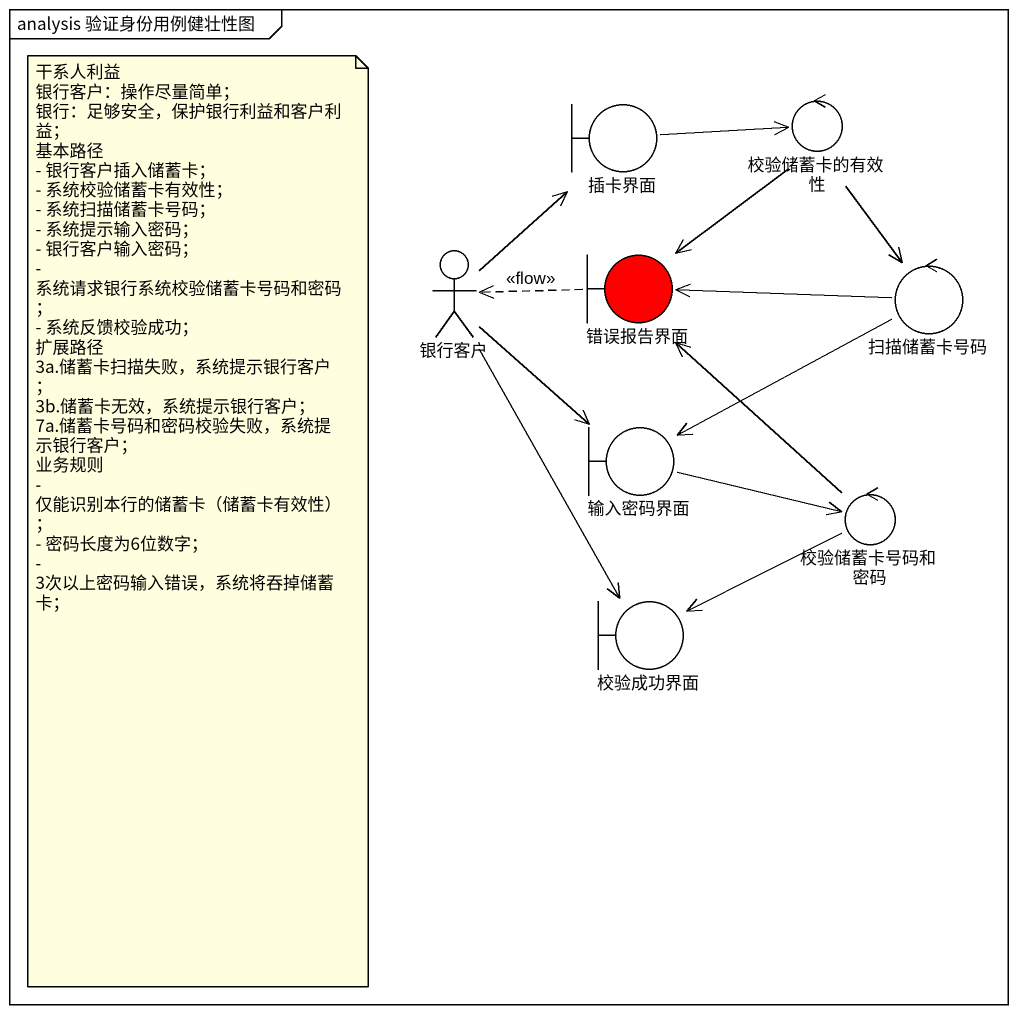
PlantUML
@startuml
mainframe analysis 验证身份用例健壮性图
boundary 插卡界面
control 校验储蓄卡的有效性
actor 银行客户
boundary 错误报告界面 #FF0000
control 扫描储蓄卡号码
boundary 输入密码界面
control 校验储蓄卡号码和密码
boundary 校验成功界面
插卡界面 -right-> 校验储蓄卡的有效性
校验储蓄卡的有效性 --> 错误报告界面
校验储蓄卡的有效性 --> 扫描储蓄卡号码
银行客户 -up-> 插卡界面
银行客户 --> 输入密码界面
银行客户 --> 校验成功界面
错误报告界面 .left.> 银行客户 : <<flow>>
扫描储蓄卡号码 -left-> 错误报告界面
扫描储蓄卡号码 -left-> 输入密码界面
输入密码界面 -right-> 校验储蓄卡号码和密码
校验储蓄卡号码和密码 -up-> 错误报告界面
校验储蓄卡号码和密码 -left-> 校验成功界面
note as N1
  干系人利益
  银行客户：操作尽量简单；
  银行：足够安全，保护银行利益和客户利益；
  基本路径
  - 银行客户插入储蓄卡；
  - 系统校验储蓄卡有效性；
  - 系统扫描储蓄卡号码；
  - 系统提示输入密码；
  - 银行客户输入密码；
  - 系统请求银行系统校验储蓄卡号码和密码；
  - 系统反馈校验成功；
  扩展路径
  3a.储蓄卡扫描失败，系统提示银行客户；
  3b.储蓄卡无效，系统提示银行客户；
  7a.储蓄卡号码和密码校验失败，系统提示银行客户；
  业务规则
  - 仅能识别本行的储蓄卡（储蓄卡有效性）；
  - 密码长度为6位数字；
  - 3次以上密码输入错误，系统将吞掉储蓄卡；
end note
@enduml
